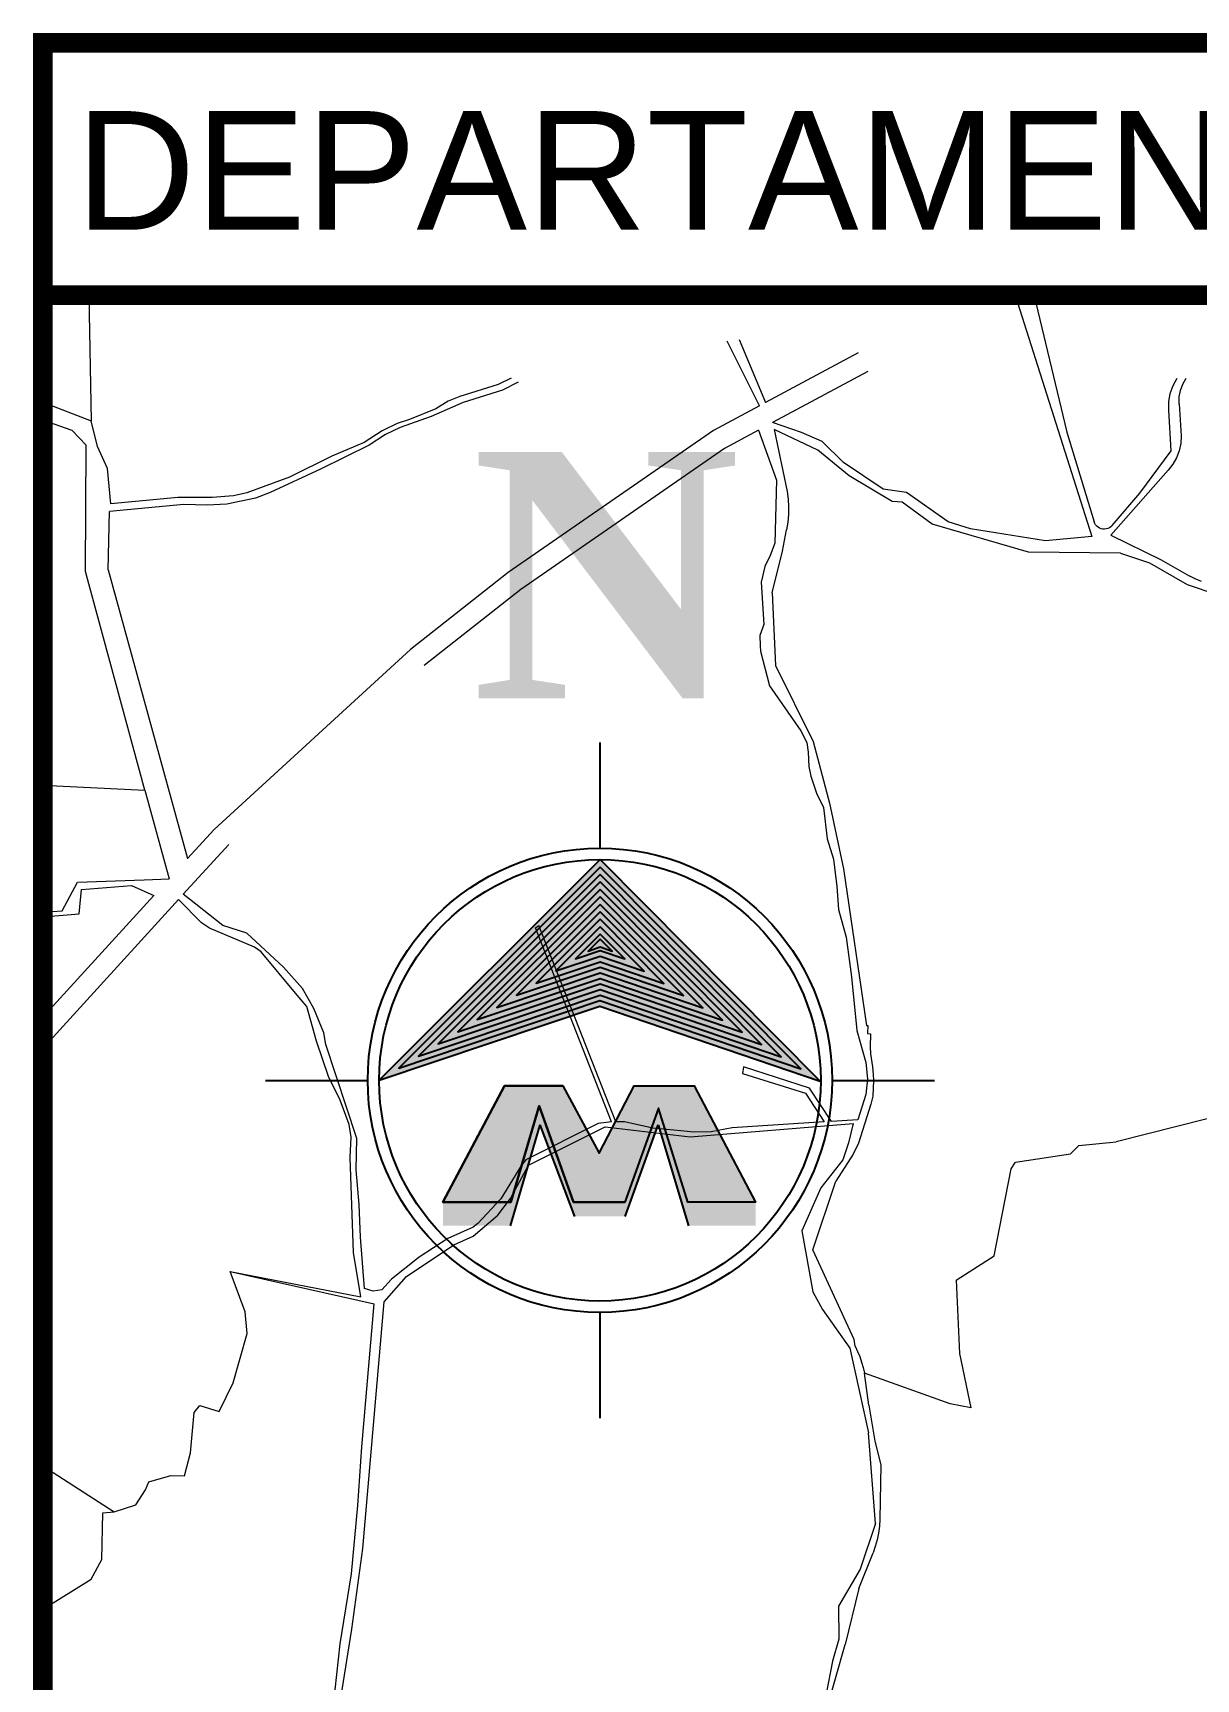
# Model space of a CAD drawing. Header units: millimetres. Extents: x -3245 to 2970, y 1153 to 3965.
# Drawn here: x 392.6 to 427.48, y 2532.14 to 2581.51 of the extents above; entities that cross this region are included whole.
import ezdxf

# ---------------------------------------------------------------- set-up
doc = ezdxf.new("R2010")
doc.units = ezdxf.units.MM
doc.linetypes.add('ACAD_ISO02W100', pattern=[15, 12, -3])
for name, color, linetype in [('0 - TEXTO', 5, 'Continuous'), ('FONDO_MANAGUA', 8, 'ACAD_ISO02W100'), ('NORTE', 7, 'Continuous'), ('TEXTOS', 2, 'Continuous')]:
    doc.layers.add(name, color=color, linetype=linetype)
doc.styles.add('CRISTHIAM', font='timesbd.ttf', dxfattribs={"height": 0.428625})
doc.styles.add('PI', font='arial.ttf', dxfattribs={"height": 0.4})

msp = doc.modelspace()

# ---------------------------------------------------------------- hatches: boundary and pattern name
at = {"lineweight": 30}
h = msp.add_hatch(color=5, dxfattribs=at)
h.dxf.hatch_style = 1
h.paths.add_polyline_path([(407.7627, 2549.2638), (407.7845, 2549.3373), (408.8135, 2546.4457), (410.3546, 2546.4457), (411.3575, 2549.2638), (412.2399, 2546.4457), (414.2709, 2546.4457), (412.4294, 2549.9283), (410.6339, 2549.9283), (409.5841, 2547.91), (408.4918, 2549.9283), (406.7388, 2549.9283), (404.8972, 2546.4457), (406.9283, 2546.4457)])
at = {"lineweight": 30, "true_color": 0x2424ff}
h = msp.add_hatch(color=160, dxfattribs=at)
h.dxf.hatch_style = 1
h.paths.add_polyline_path([(407.8024, 2548.7676), (408.842, 2546.0147), (410.3631, 2546.0147), (411.3499, 2548.7616), (412.2567, 2545.7388), (414.2709, 2545.7388), (414.2709, 2546.4457), (412.2399, 2546.4457), (411.3575, 2549.2638), (410.3546, 2546.4457), (408.8135, 2546.4457), (407.7845, 2549.3373), (406.9283, 2546.4457), (404.8972, 2546.4457), (404.8972, 2545.7388), (406.9115, 2545.7388)])
at = {"layer": 'TEXTOS'}
h = msp.add_hatch(color=7, dxfattribs=at)
h.dxf.hatch_style = 1
h.paths.add_polyline_path([(409.6053, 2552.3197), (416.212, 2550.0737), (409.6149, 2556.7169), (402.9835, 2550.0973)])

# ---------------------------------------------------------------- linework, layer by layer
at = {"color": 7}
msp.add_line((392.8947, 2573.6401), (534.3088, 2573.6401), dxfattribs=at)
at = {"color": 5}
for p, q in [((406.7388, 2549.9283, -0.017), (408.4918, 2549.9283, -0.017)), ((410.6339, 2549.9283, -0.017), (412.4294, 2549.9283, -0.017)), ((407.7845, 2549.3373, -0.017), (406.9283, 2546.4457, -0.017)), ((408.8135, 2546.4457, -0.017), (407.7845, 2549.3373, -0.017)), ((411.3575, 2549.2638, -0.017), (410.3546, 2546.4457, -0.017)), ((412.2399, 2546.4457, -0.017), (411.3575, 2549.2638, -0.017)), ((407.8024, 2548.7676, -0.017), (406.9115, 2545.7388, -0.017)), ((407.8024, 2548.7676, -0.017), (408.842, 2546.0147, -0.017)), ((410.3631, 2546.0147, -0.017), (411.3499, 2548.7616, -0.017)), ((411.3499, 2548.7616, -0.017), (412.2567, 2545.7388, -0.017)), ((410.3546, 2546.4457, -0.017), (408.8135, 2546.4457, -0.017))]:
    msp.add_line(p, q, dxfattribs=at)
at = {"linetype": 'ByBlock', "const_width": 0.5892}
for points in [[(392.8947, 2573.6401), (534.3088, 2573.6401), (534.3088, 2581.2116), (392.8947, 2581.2116)], [(534.3088, 2573.6401), (392.8947, 2573.6401), (392.8947, 2441.0644), (534.3088, 2441.0644)]]:
    msp.add_lwpolyline(points, close=True, dxfattribs=at)
at = {"color": 5, "elevation": -0.017}
for points in [[(408.4918, 2549.9283), (406.7388, 2549.9283), (404.8972, 2546.4457), (406.9283, 2546.4457), (407.7845, 2549.3373), (408.8135, 2546.4457), (410.3546, 2546.4457)], [(407.7627, 2549.2638), (406.9283, 2546.4457), (404.8972, 2546.4457), (406.7388, 2549.9283), (408.4918, 2549.9283), (409.5841, 2547.91), (410.6339, 2549.9283), (412.4294, 2549.9283), (414.2709, 2546.4457), (412.2399, 2546.4457), (411.3575, 2549.2638), (410.3546, 2546.4457), (408.8135, 2546.4457), (407.7845, 2549.3373)], [(409.5841, 2547.91), (410.6339, 2549.9283)], [(410.6763, 2549.9283), (412.4294, 2549.9283), (414.2709, 2546.4457), (412.2399, 2546.4457)], [(411.3575, 2549.2638), (410.3546, 2546.4457), (408.8135, 2546.4457)]]:
    msp.add_lwpolyline(points, dxfattribs=at)
at = {"layer": 'FONDO_MANAGUA', "color": 1, "linetype": 'ByBlock', "lineweight": 9}
for p, q in [((422.5669, 2573.8731), (423.6035, 2569.5373)), ((394.2722, 2573.6202), (394.3445, 2569.8732)), ((422.0592, 2573.6435), (424.3541, 2566.4057)), ((414.3901, 2570.3242), (413.4229, 2572.2599)), ((413.7774, 2572.3101), (414.5719, 2570.4217)), ((417.3456, 2571.9093), (414.5719, 2570.4217)), ((406.5519, 2570.9631), (405.4008, 2570.6049)), ((406.9453, 2571.1513), (406.5519, 2570.9631)), ((407.1483, 2571.0299), (406.6797, 2570.7933)), ((417.6387, 2571.3534), (414.7791, 2569.8198)), ((426.708, 2570.6917), (426.791, 2570.929)), ((426.791, 2570.929), (426.9108, 2571.15)), ((427.0113, 2570.7871), (427.0804, 2570.9764)), ((427.0804, 2570.9764), (427.18, 2571.1516)), ((392.8947, 2570.4364), (394.3445, 2569.8732)), ((405.5061, 2570.4236), (404.5397, 2570.0045)), ((405.053, 2570.4601), (404.6812, 2570.2306)), ((405.4008, 2570.6049), (405.053, 2570.4601)), ((406.6797, 2570.7933), (405.5061, 2570.4236)), ((426.66, 2570.1928), (426.664, 2570.4442)), ((426.664, 2570.4442), (426.708, 2570.6917)), ((426.9714, 2570.3875), (426.9746, 2570.589)), ((426.9714, 2570.3875), (427.0365, 2569.4232)), ((426.9746, 2570.589), (427.0113, 2570.7871)), ((393.7751, 2569.5819), (392.8947, 2569.8926)), ((403.8954, 2569.9167), (403.5219, 2569.7935)), ((404.5397, 2570.0045), (403.6153, 2569.6712)), ((404.6812, 2570.2306), (403.8954, 2569.9167)), ((414.3901, 2570.3242), (413.0071, 2569.5824)), ((426.7386, 2568.9701), (426.66, 2570.1928)), ((394.198, 2569.1432), (393.7751, 2569.5819)), ((394.5324, 2569.1014), (394.3445, 2569.8732)), ((403.0711, 2569.5739), (402.5304, 2569.2228)), ((403.1683, 2569.4608), (402.6883, 2569.1425)), ((403.5219, 2569.7935), (403.0711, 2569.5739)), ((403.6153, 2569.6712), (403.1683, 2569.4608)), ((413.0071, 2569.5824), (406.8568, 2565.3241)), ((414.3583, 2569.5941), (413.3355, 2569.0455)), ((414.3583, 2569.5941), (414.9026, 2568.0902)), ((415.6474, 2569.526), (414.7791, 2569.8198)), ((416.1365, 2568.9954), (414.8266, 2569.616)), ((414.8266, 2569.616), (415.2137, 2567.751)), ((416.2665, 2569.2518), (415.6474, 2569.526)), ((423.6035, 2569.5373), (424.4225, 2566.8479)), ((427.0365, 2569.4232), (427.0211, 2569.1983)), ((394.18, 2565.3552), (394.198, 2569.1432)), ((394.8383, 2568.4491), (394.5324, 2569.1014)), ((402.6883, 2569.1425), (401.2209, 2568.423)), ((402.5304, 2569.2228), (401.5616, 2568.8098)), ((413.3355, 2569.0455), (407.2302, 2564.8183)), ((417.077, 2568.2214), (416.1365, 2568.9954)), ((416.9062, 2568.6267), (416.2665, 2569.2518)), ((425.7946, 2567.7058), (426.7386, 2568.9701)), ((426.9732, 2568.9781), (426.8939, 2568.7671)), ((427.0211, 2569.1983), (426.9732, 2568.9781)), ((394.9394, 2567.3812), (394.8383, 2568.4491)), ((401.2209, 2568.423), (399.7166, 2567.7279)), ((401.5616, 2568.8098), (400.2969, 2568.1826)), ((418.0928, 2567.8231), (416.9062, 2568.6267)), ((426.7848, 2568.5699), (426.6484, 2568.3905)), ((426.8939, 2568.7671), (426.7848, 2568.5699)), ((400.2969, 2568.1826), (399.0142, 2567.7174)), ((414.9026, 2568.0902), (414.8445, 2566.201)), ((418.3638, 2567.4573), (417.077, 2568.2214)), ((426.6484, 2568.3905), (424.9281, 2566.4408)), ((396.9451, 2567.5796), (394.9394, 2567.3812)), ((397.9742, 2567.5725), (396.9451, 2567.5796)), ((398.6199, 2567.629), (397.9742, 2567.5725)), ((399.2791, 2567.5569), (398.4151, 2567.3756)), ((399.0142, 2567.7174), (398.6199, 2567.629)), ((399.7166, 2567.7279), (399.2791, 2567.5569)), ((415.2137, 2567.751), (415.2455, 2567.5234)), ((415.2455, 2567.5234), (415.2604, 2567.2942)), ((418.7951, 2567.7209), (418.0928, 2567.8231)), ((418.6657, 2567.432), (418.3638, 2567.4573)), ((419.5679, 2566.7728), (418.6657, 2567.432)), ((420.0464, 2566.8456), (418.7951, 2567.7209)), ((424.9615, 2566.7348), (425.7946, 2567.7058)), ((394.8548, 2565.4081), (394.8947, 2567.1509)), ((397.1279, 2567.3621), (394.8947, 2567.1509)), ((397.8249, 2567.345), (397.1279, 2567.3621)), ((398.4151, 2567.3756), (397.8249, 2567.345)), ((415.2583, 2567.0644), (415.2392, 2566.8355)), ((415.2604, 2567.2942), (415.2583, 2567.0644)), ((415.0768, 2565.9656), (415.2032, 2566.6086)), ((415.2392, 2566.8355), (415.2032, 2566.6086)), ((422.4579, 2565.9339), (419.5679, 2566.7728)), ((420.7209, 2566.6383), (420.0464, 2566.8456)), ((422.9678, 2566.2708), (420.7209, 2566.6383)), ((424.4415, 2566.7999), (424.4225, 2566.8479)), ((424.4681, 2566.7557), (424.4415, 2566.7999)), ((424.5016, 2566.7165), (424.4681, 2566.7557)), ((424.5411, 2566.6833), (424.5016, 2566.7165)), ((424.5854, 2566.657), (424.5411, 2566.6833)), ((424.6335, 2566.6383), (424.5854, 2566.657)), ((424.684, 2566.6276), (424.6335, 2566.6383)), ((424.7355, 2566.6255), (424.684, 2566.6276)), ((424.7868, 2566.6318), (424.7355, 2566.6255)), ((424.8362, 2566.6463), (424.7868, 2566.6318)), ((424.8827, 2566.6688), (424.8362, 2566.6463)), ((424.9248, 2566.6986), (424.8827, 2566.6688)), ((424.9615, 2566.7348), (424.9248, 2566.6986)), ((424.9281, 2566.4408), (426.439, 2565.7081)), ((414.8445, 2566.201), (414.7134, 2565.8376)), ((414.7717, 2564.713), (415.0768, 2565.9656)), ((424.3541, 2566.4057), (422.9678, 2566.2708)), ((414.5485, 2565.5105), (414.4398, 2565.0312)), ((414.7134, 2565.8376), (414.5485, 2565.5105)), ((425.2177, 2565.903), (422.4579, 2565.9339)), ((425.2177, 2565.903), (426.0812, 2565.6201)), ((426.0812, 2565.6201), (427.214, 2564.9671)), ((426.439, 2565.7081), (427.2759, 2565.2287)), ((395.9607, 2558.7989), (394.18, 2565.3552)), ((394.8548, 2565.4081), (397.2395, 2556.7506)), ((406.8568, 2565.3241), (403.9222, 2563.0165)), ((414.4398, 2565.0312), (414.5213, 2563.7618)), ((427.214, 2564.9671), (428.1036, 2564.6621)), ((427.4541, 2565.1367), (427.2759, 2565.2287)), ((427.6397, 2565.0606), (427.4541, 2565.1367)), ((407.2302, 2564.8183), (404.3293, 2562.5372)), ((414.7717, 2564.713), (414.8668, 2562.5352)), ((414.5213, 2563.7618), (414.3989, 2563.4366)), ((403.9222, 2563.0165), (398.0303, 2557.6174)), ((414.3989, 2563.4366), (414.4047, 2563.127)), ((414.4047, 2563.127), (414.4179, 2562.9705)), ((414.4179, 2562.9705), (414.6895, 2561.9283)), ((414.8668, 2562.5352), (415.9959, 2560.2558)), ((414.6895, 2561.9283), (415.6284, 2560.5801)), ((415.6284, 2560.5801), (415.8106, 2560.2295)), ((415.8106, 2560.2295), (415.8472, 2559.9342)), ((415.9959, 2560.2558), (416.4879, 2558.4043)), ((415.8472, 2559.9342), (415.8717, 2559.5054)), ((415.8717, 2559.5054), (415.9298, 2559.2197)), ((415.9298, 2559.2197), (416.1003, 2558.7113)), ((392.8947, 2558.9467), (395.9607, 2558.7989)), ((395.9607, 2558.7989), (396.6828, 2556.1405)), ((416.1003, 2558.7113), (416.3099, 2558.2753)), ((416.3099, 2558.2753), (416.4155, 2557.3433)), ((416.4879, 2558.4043), (416.9059, 2556.4433)), ((398.0303, 2557.6174), (397.2395, 2556.7506)), ((398.4756, 2557.1731), (397.1096, 2555.6759)), ((416.4155, 2557.3433), (416.6071, 2556.7289)), ((416.6071, 2556.7289), (416.7111, 2555.9123)), ((393.9411, 2556.0371), (395.9377, 2556.1083)), ((395.9377, 2556.1083), (396.6828, 2556.1405)), ((416.9059, 2556.4433), (417.5935, 2551.7439)), ((396.2283, 2555.6423), (392.8947, 2551.9885)), ((393.4776, 2555.1824), (393.9411, 2556.0371)), ((393.9824, 2555.0863), (394.0552, 2555.8223)), ((394.0552, 2555.8223), (395.5555, 2555.9424)), ((395.5555, 2555.9424), (396.2283, 2555.6423)), ((398.2983, 2554.7382), (397.1096, 2555.6759)), ((416.7111, 2555.9123), (416.7561, 2555.2156)), ((396.9679, 2555.5207), (392.8947, 2551.0562)), ((392.8947, 2555.1387), (393.4776, 2555.1824)), ((392.8947, 2554.9952), (393.9824, 2555.0863)), ((397.6566, 2554.8152), (396.9679, 2555.5207)), ((416.7561, 2555.2156), (416.9896, 2554.3946)), ((397.8963, 2554.6623), (397.6566, 2554.8152)), ((399.2486, 2554.0939), (397.8963, 2554.6623)), ((399.0146, 2554.5106), (398.2983, 2554.7382)), ((407.672, 2554.6677), (407.775, 2554.7372)), ((409.9479, 2548.8526), (407.672, 2554.6677)), ((410.0826, 2548.8528), (407.775, 2554.7372)), ((400.118, 2553.4868), (399.0146, 2554.5106)), ((399.4445, 2553.9507), (399.2486, 2554.0939)), ((416.9896, 2554.3946), (417.1519, 2553.1985)), ((400.4741, 2552.715), (399.4445, 2553.9507)), ((400.6878, 2552.8509), (400.118, 2553.4868)), ((417.1519, 2553.1985), (417.311, 2551.5931)), ((400.8113, 2552.3113), (400.4741, 2552.715)), ((401.0203, 2552.2517), (400.6878, 2552.8509)), ((401.1014, 2551.2691), (400.8113, 2552.3113)), ((401.3222, 2551.5209), (401.0203, 2552.2517)), ((417.5935, 2551.7439), (417.6401, 2551.7406)), ((417.6401, 2551.7406), (417.63, 2551.4991)), ((401.4591, 2550.2086), (401.1014, 2551.2691)), ((401.3799, 2551.1709), (401.3222, 2551.5209)), ((402.3154, 2548.3577), (401.3799, 2551.1709)), ((417.311, 2551.5931), (417.5729, 2550.6355)), ((417.63, 2551.4991), (417.7166, 2551.4922)), ((417.7166, 2551.4922), (417.7048, 2551.0974)), ((417.7048, 2551.0974), (417.7173, 2550.8955)), ((417.7173, 2550.8955), (417.7787, 2550.4992)), ((401.8163, 2549.5038), (401.4591, 2550.2086)), ((413.912, 2550.5057), (413.8761, 2550.3005)), ((413.8761, 2550.3005), (415.7684, 2549.7149)), ((415.8909, 2549.8634), (413.912, 2550.5057)), ((417.5729, 2550.6355), (417.6288, 2550.1449)), ((417.6288, 2550.1449), (417.58, 2549.677)), ((417.7787, 2550.4992), (417.8024, 2550.2673)), ((417.8024, 2550.2673), (417.807, 2550.09)), ((415.7684, 2549.7149), (416.3283, 2548.8477)), ((416.5467, 2548.8615), (415.8909, 2549.8634)), ((417.58, 2549.677), (417.3416, 2548.9118)), ((417.807, 2550.09), (417.784, 2549.6239)), ((402.0864, 2548.7766), (401.8163, 2549.5038)), ((417.732, 2549.3859), (417.3622, 2548.2134)), ((417.784, 2549.6239), (417.732, 2549.3859)), ((402.1433, 2548.3942), (402.0864, 2548.7766)), ((409.5519, 2548.7986), (407.3812, 2547.7104)), ((407.4653, 2547.5498), (409.7614, 2548.7009)), ((409.9479, 2548.8526), (409.5519, 2548.7986)), ((409.7614, 2548.7009), (412.3113, 2548.3987)), ((410.3381, 2548.8532), (410.0826, 2548.8528)), ((411.19, 2548.6635), (410.3381, 2548.8532)), ((412.0279, 2548.5795), (411.19, 2548.6635)), ((412.3113, 2548.3987), (417.1965, 2548.7979)), ((413.5644, 2548.6709), (412.9387, 2548.5551)), ((416.3283, 2548.8477), (413.5644, 2548.6709)), ((417.3416, 2548.9118), (416.5467, 2548.8615)), ((417.1965, 2548.7979), (417.062, 2548.2269)), ((427.812, 2548.9471), (425.08, 2548.2574)), ((402.1134, 2547.787), (402.1433, 2548.3942)), ((402.2897, 2547.4091), (402.3154, 2548.3577)), ((412.4076, 2548.5473), (412.0279, 2548.5795)), ((412.9387, 2548.5551), (412.4076, 2548.5473)), ((417.062, 2548.2269), (416.8898, 2547.7108)), ((417.3622, 2548.2134), (417.2016, 2547.8813)), ((423.9686, 2548.1462), (425.08, 2548.2574)), ((402.2091, 2544.9354), (402.1134, 2547.787)), ((407.3812, 2547.7104), (407.2548, 2547.5534)), ((416.8898, 2547.7108), (416.2261, 2546.8742)), ((417.2016, 2547.8813), (416.6777, 2547.0752)), ((422.0654, 2547.6413), (423.7171, 2547.8941)), ((423.7171, 2547.8941), (423.9686, 2548.1462)), ((402.3879, 2546.375), (402.2897, 2547.4091)), ((407.2548, 2547.5534), (406.6356, 2546.5439)), ((406.9253, 2546.5487), (407.4653, 2547.5498)), ((421.4242, 2544.8392), (421.9367, 2547.4446)), ((421.9367, 2547.4446), (422.0654, 2547.6413)), ((416.2261, 2546.8742), (415.6564, 2545.5855)), ((415.9886, 2545.0103), (416.6777, 2547.0752)), ((402.4236, 2545.3895), (402.3879, 2546.375)), ((406.6356, 2546.5439), (405.9457, 2545.801)), ((406.545, 2546.0514), (406.9253, 2546.5487)), ((405.9457, 2545.801), (405.8021, 2545.6946)), ((405.8071, 2545.4262), (406.545, 2546.0514)), ((402.5484, 2543.8503), (402.4236, 2545.3895)), ((405.0469, 2545.3563), (404.1814, 2544.797)), ((405.8021, 2545.6946), (405.0469, 2545.3563)), ((405.2188, 2545.1598), (405.8071, 2545.4262)), ((415.6564, 2545.5855), (415.9843, 2543.7522)), ((402.432, 2543.6049), (402.2091, 2544.9354)), ((404.1814, 2544.797), (403.3528, 2544.1335)), ((403.8074, 2544.2139), (405.2188, 2545.1598)), ((417.2231, 2542.3297), (415.9886, 2545.0103)), ((420.2828, 2544.1074), (421.4242, 2544.8392)), ((398.5115, 2544.3661), (402.432, 2543.6049)), ((398.9676, 2543.1585), (398.5115, 2544.3661)), ((398.5115, 2544.3661), (402.8316, 2543.3969)), ((402.8065, 2543.771), (402.5484, 2543.8503)), ((403.0584, 2543.8142), (402.8065, 2543.771)), ((403.3528, 2544.1335), (403.0584, 2543.8142)), ((403.1325, 2543.4586), (403.8074, 2544.2139)), ((415.9843, 2543.7522), (416.2771, 2543.2227)), ((420.2828, 2544.1074), (420.39, 2541.9017)), ((402.4623, 2539.1095), (402.8316, 2543.3969)), ((402.4969, 2536.0554), (403.1325, 2543.4586)), ((399.0237, 2542.5085), (398.9676, 2543.1585)), ((416.2771, 2543.2227), (417.0995, 2542.0689)), ((398.6079, 2541.0238), (399.0237, 2542.5085)), ((417.2555, 2542.123), (417.2231, 2542.3297)), ((417.0995, 2542.0689), (417.6575, 2539.5301)), ((417.2555, 2542.123), (417.3299, 2541.9693)), ((417.3299, 2541.9693), (417.3952, 2541.8116)), ((417.3952, 2541.8116), (417.4514, 2541.6504)), ((420.39, 2541.9017), (420.7237, 2540.2737)), ((417.4514, 2541.6504), (417.4983, 2541.4862)), ((417.4983, 2541.4862), (417.5356, 2541.3196)), ((417.6658, 2540.3569), (417.5356, 2541.3196)), ((420.1098, 2540.3961), (417.5356, 2541.3196)), ((398.1851, 2540.1708), (398.6079, 2541.0238)), ((397.4376, 2540.1339), (397.6074, 2540.3451)), ((397.6074, 2540.3451), (398.1851, 2540.1708)), ((417.6658, 2540.3569), (417.8454, 2539.2716)), ((420.7237, 2540.2737), (420.1098, 2540.3961)), ((397.3265, 2538.9246), (397.4376, 2540.1339)), ((417.8671, 2536.8078), (417.6575, 2539.5301)), ((397.1431, 2538.2375), (397.3265, 2538.9246)), ((402.3478, 2537.3492), (402.4623, 2539.1095)), ((417.8454, 2539.2716), (418.0244, 2538.5666)), ((392.8947, 2538.541), (395.0373, 2537.1552)), ((418.0244, 2538.5666), (417.995, 2536.9357)), ((395.6854, 2537.3692), (395.9764, 2537.8127)), ((395.9764, 2537.8127), (396.0776, 2538.0541)), ((396.0776, 2538.0541), (396.7315, 2538.243)), ((396.7315, 2538.243), (397.1431, 2538.2375)), ((395.0373, 2537.1552), (395.6854, 2537.3692)), ((402.1538, 2535.3005), (402.3478, 2537.3492)), ((394.6705, 2535.7257), (394.6994, 2537.1241)), ((394.6994, 2537.1241), (395.0373, 2537.1552)), ((417.995, 2536.9357), (417.9839, 2536.7285)), ((417.8671, 2536.8078), (417.4113, 2535.4418)), ((417.958, 2536.5227), (417.9174, 2536.3192)), ((417.9839, 2536.7285), (417.958, 2536.5227)), ((402.1621, 2533.6386), (402.4969, 2536.0554)), ((417.3718, 2534.8553), (417.7932, 2535.9236)), ((417.8623, 2536.1192), (417.7932, 2535.9236)), ((417.9174, 2536.3192), (417.8623, 2536.1192)), ((394.3456, 2535.1427), (394.6705, 2535.7257)), ((417.4113, 2535.4418), (416.7581, 2534.327)), ((392.9153, 2534.2453), (394.3456, 2535.1427)), ((401.8141, 2533.2004), (402.1538, 2535.3005)), ((417.3718, 2534.8553), (416.9591, 2533.1805)), ((392.8947, 2534.2531), (392.9153, 2534.2453)), ((416.7581, 2534.327), (416.7677, 2533.3394)), ((401.8756, 2531.8223), (402.1621, 2533.6386)), ((401.6606, 2531.8218), (401.8141, 2533.2004)), ((416.3762, 2531.1441), (416.9591, 2533.1805)), ((416.7677, 2533.3394), (416.579, 2532.6798)), ((416.579, 2532.6798), (416.3834, 2531.703))]:
    msp.add_line(p, q, dxfattribs=at)
at = {"layer": 'NORTE', "color": 0}
for p, q in [((409.6045, 2560.228, -0.0234), (409.6045, 2557.0582, -0.0184)), ((399.575, 2550.097, -0.017), (402.6421, 2550.0968, -0.017)), ((416.565, 2550.0963, -0.017), (419.6322, 2550.0961, -0.017)), ((409.6036, 2543.1354, -0.017), (409.6036, 2539.9656, -0.0119))]:
    msp.add_line(p, q, dxfattribs=at)
msp.add_circle((409.6036, 2550.0968, -0.017), 6.6201, dxfattribs=at)
at = {"layer": 'TEXTOS', "color": 7, "elevation": -0.0105}
msp.add_lwpolyline([(409.6149, 2556.7169), (402.9835, 2550.0973), (409.6053, 2552.3197), (416.212, 2550.0737), (409.6149, 2556.7169)], dxfattribs=at)
for points in [[(409.6144, 2556.4931), (403.5722, 2550.4616), (409.6057, 2552.4865), (415.6254, 2550.44)], [(409.6139, 2556.2692), (404.1608, 2550.8258), (409.606, 2552.6534), (415.0389, 2550.8064)], [(409.6134, 2556.0454), (404.7495, 2551.1901), (409.6063, 2552.8202), (414.4523, 2551.1727)], [(409.6129, 2555.8216), (405.3381, 2551.5544), (409.6066, 2552.987), (413.8657, 2551.5391)], [(409.6124, 2555.5978), (405.9268, 2551.9187), (409.607, 2553.1539), (413.2792, 2551.9054)], [(409.6119, 2555.374), (406.5155, 2552.283), (409.6073, 2553.3207), (412.6926, 2552.2718)], [(409.6114, 2555.1502), (407.1041, 2552.6473), (409.6076, 2553.4875), (412.1061, 2552.6381)], [(409.611, 2554.9263), (407.6928, 2553.0116), (409.6079, 2553.6543), (411.5195, 2553.0045)], [(409.6105, 2554.7025), (408.2814, 2553.3759), (409.6083, 2553.8212), (410.9329, 2553.3708)], [(409.61, 2554.4787), (408.8701, 2553.7401), (409.6086, 2553.988), (410.3464, 2553.7372)], [(409.6097, 2554.3345), (409.2493, 2553.9748), (409.6088, 2554.0955), (409.9685, 2553.9732)]]:
    msp.add_lwpolyline(points, close=True, dxfattribs=at)
at = {"layer": 'TEXTOS', "color": 0}
msp.add_circle((409.6036, 2550.0968, -0.017), 6.9614, dxfattribs=at)

# ---------------------------------------------------------------- texts
at = {"insert": (393.88, 2579.1626), "char_height": 3.559019, "width": 149.0689, "attachment_point": 1, "style": 'PI'}
msp.add_mtext('DEPARTAMENTO DE MANAGUA MUNICIPIO DE MANAGUA', dxfattribs=at)
at = {"layer": '0 - TEXTO', "color": 7, "transparency": 33554687, "style": 'CRISTHIAM'}
msp.add_text('N', height=7.382, dxfattribs=at).set_placement((405.7506, 2561.5539, -0.0317))

doc.saveas('drawing.dxf')
